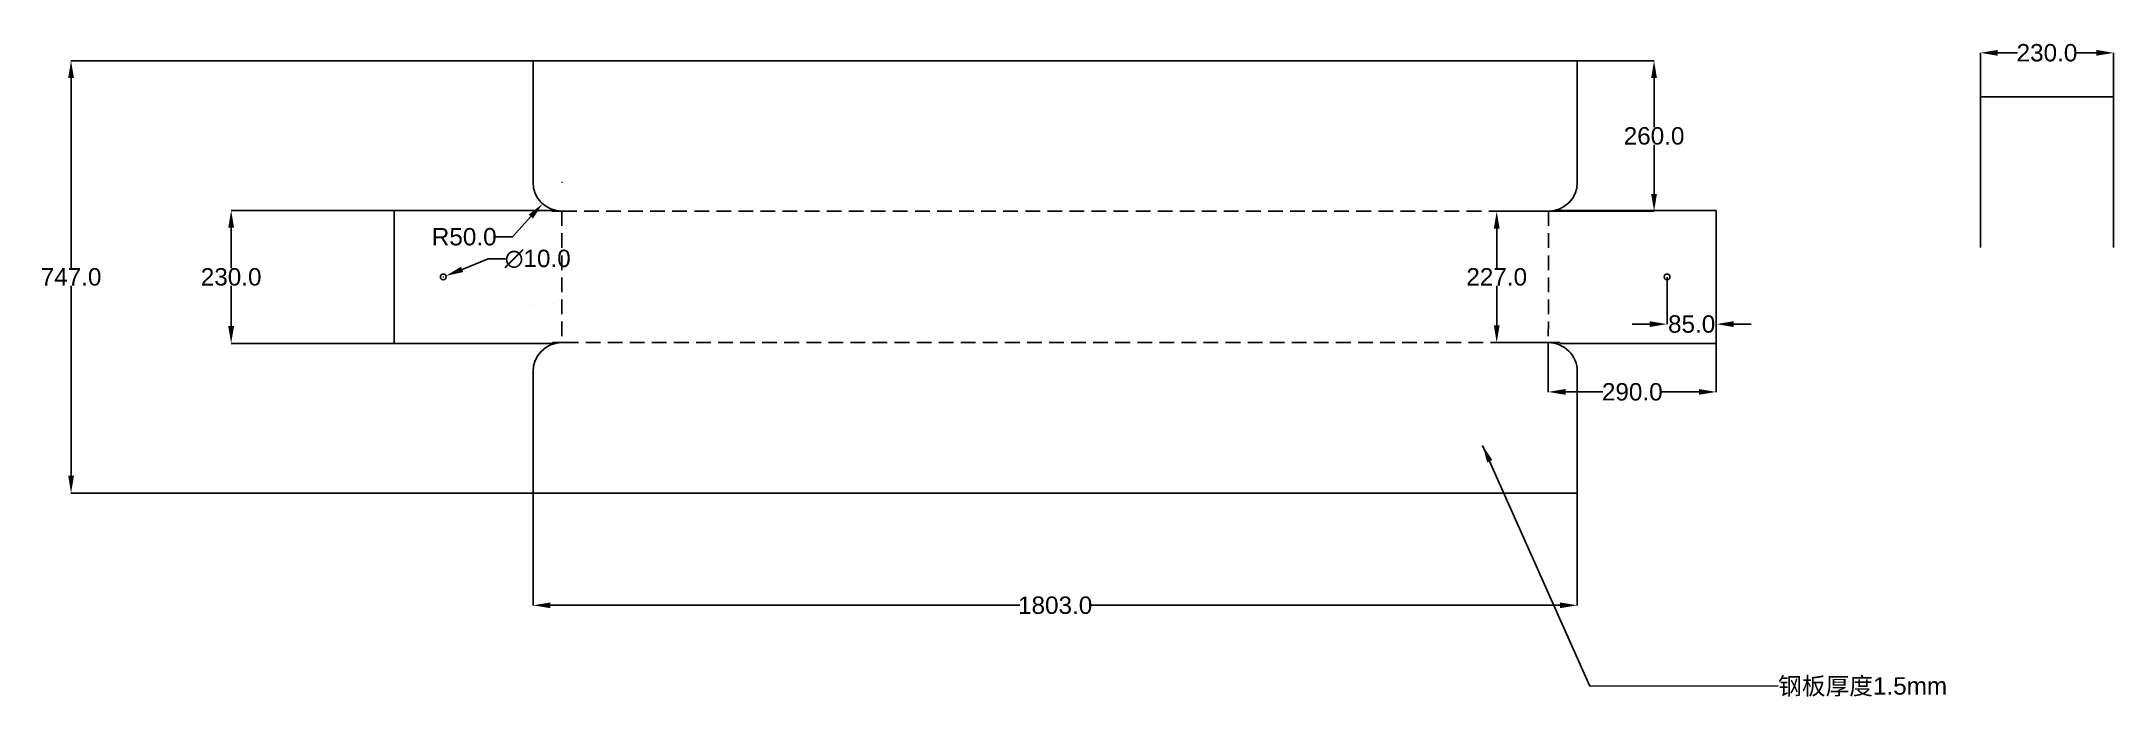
# Model space of a CAD drawing. Header units: millimetres. Extents: x -849 to 2729, y -490 to 642.
import ezdxf

# ---------------------------------------------------------------- set-up
doc = ezdxf.new("R2010")
doc.units = ezdxf.units.MM
doc.linetypes.add('DASHEDX2', pattern=[38.1, 25.4, -12.7])
doc.styles.get("Standard").update_dxf_attribs({"font": 'arial.ttf'})
doc.dimstyles.get("Standard").update_dxf_attribs({"dimtxt": 30, "dimasz": 30, "dimexe": 0.18, "dimexo": 0.0625, "dimgap": 0.09, "dimtad": 0, "dimtih": 1, "dimtoh": 1, "dimdec": 1, "dimzin": 0, "dimdsep": 46, "dimtxsty": 'Standard', "dimcen": 0.09, "dimclrd": 3, "dimclre": 3, "dimclrt": 3, "dimadec": 0, "dimazin": 0, "dimtfac": 1, "dimtdec": 1, "dimtofl": 0, "dimtmove": 0, "dimatfit": 3, "dimfxl": 1, "dimtolj": 1, "dimtzin": 0, "dimarcsym": 0})

# ---------------------------------------------------------------- blocks, each defined once
blk = doc.blocks.new('*D2')
at = {"color": 3, "lineweight": -2, "transparency": 16777216}
for p, q in [((-240.1, 350), (-521.5, 350)), ((-521.3, 320), (-521.3, 250.4)), ((-521.3, 150), (-521.3, 219.6)), ((-240.1, 120), (-521.5, 120))]:
    blk.add_line(p, q, dxfattribs=at)
at = {"color": 3, "transparency": 16777216}
for points in [[(-526.3, 320), (-516.3, 320), (-521.3, 350)], [(-526.3, 150), (-516.3, 150), (-521.3, 120)]]:
    blk.add_solid(points, dxfattribs=at)
at = {"layer": 'Defpoints', "color": 0, "transparency": 16777216}
for p in [(-240, 350), (-521.3, 120), (-240, 120)]:
    blk.add_point(p, dxfattribs=at)
at = {"color": 3, "transparency": 16777216, "insert": (-521.3, 235), "char_height": 30, "attachment_point": 5}
blk.add_mtext('\\A1;230.0', dxfattribs=at)
blk = doc.blocks.new('*D3')
at = {"color": 3, "lineweight": -2, "transparency": 16777216}
for p, q in [((0, -138.6), (0, -332.4)), ((1803, -138.6), (1803, -332.4)), ((30, -332.2), (840.6, -332.2)), ((1773, -332.2), (962.4, -332.2))]:
    blk.add_line(p, q, dxfattribs=at)
at = {"color": 3, "transparency": 16777216}
for points in [[(30, -327.2), (30, -337.2), (0, -332.2)], [(1773, -327.2), (1773, -337.2), (1803, -332.2)]]:
    blk.add_solid(points, dxfattribs=at)
at = {"layer": 'Defpoints', "color": 0, "transparency": 16777216}
for p in [(0, -138.5), (1803, -138.5), (1803, -332.2)]:
    blk.add_point(p, dxfattribs=at)
at = {"color": 3, "transparency": 16777216, "insert": (901.5, -332.2), "char_height": 30, "attachment_point": 5}
blk.add_mtext('\\A1;1803.0', dxfattribs=at)
blk = doc.blocks.new('*D4')
at = {"color": 3, "lineweight": -2, "transparency": 16777216}
for p, q in [((1958, 234.9), (1958, 153.3)), ((2043, 234.9), (2043, 153.3)), ((1928, 153.5), (1898, 153.5)), ((2073, 153.5), (2103, 153.5))]:
    blk.add_line(p, q, dxfattribs=at)
at = {"color": 3, "transparency": 16777216}
for points in [[(1928, 158.5), (1928, 148.5), (1958, 153.5)], [(2073, 158.5), (2073, 148.5), (2043, 153.5)]]:
    blk.add_solid(points, dxfattribs=at)
at = {"layer": 'Defpoints', "color": 0, "transparency": 16777216}
for p in [(1958, 235), (2043, 235), (2043, 153.5)]:
    blk.add_point(p, dxfattribs=at)
at = {"color": 3, "transparency": 16777216, "insert": (2000.5, 153.5), "char_height": 30, "attachment_point": 5}
blk.add_mtext('\\A1;85.0', dxfattribs=at)
blk = doc.blocks.new('*D5')
at = {"color": 3, "lineweight": -2, "transparency": 16777216}
for p, q in [((1753.1, 608.5), (1935.8, 608.5)), ((1935.6, 578.5), (1935.6, 493.9)), ((1935.6, 378.5), (1935.6, 463.1)), ((1753.1, 348.5), (1935.8, 348.5))]:
    blk.add_line(p, q, dxfattribs=at)
at = {"color": 3, "transparency": 16777216}
for points in [[(1930.6, 578.5), (1940.6, 578.5), (1935.6, 608.5)], [(1930.6, 378.5), (1940.6, 378.5), (1935.6, 348.5)]]:
    blk.add_solid(points, dxfattribs=at)
at = {"layer": 'Defpoints', "color": 0, "transparency": 16777216}
for p in [(1753.1, 608.5), (1935.6, 608.5), (1753.1, 348.5)]:
    blk.add_point(p, dxfattribs=at)
at = {"color": 3, "transparency": 16777216, "insert": (1935.6, 478.5), "char_height": 30, "attachment_point": 5}
blk.add_mtext('\\A1;260.0', dxfattribs=at)
blk = doc.blocks.new('*D6')
at = {"color": 3, "lineweight": -2, "transparency": 16777216}
for p, q in [((-0.1, 608.5), (-797.9, 608.5)), ((-797.7, 578.5), (-797.7, 250.4)), ((-797.7, -108.5), (-797.7, 219.6)), ((-0.1, -138.5), (-797.9, -138.5))]:
    blk.add_line(p, q, dxfattribs=at)
at = {"color": 3, "transparency": 16777216}
for points in [[(-802.7, 578.5), (-792.7, 578.5), (-797.7, 608.5)], [(-802.7, -108.5), (-792.7, -108.5), (-797.7, -138.5)]]:
    blk.add_solid(points, dxfattribs=at)
at = {"layer": 'Defpoints', "color": 0, "transparency": 16777216}
for p in [(0, 608.5), (-797.7, -138.5), (0, -138.5)]:
    blk.add_point(p, dxfattribs=at)
at = {"color": 3, "transparency": 16777216, "insert": (-797.7, 235), "char_height": 30, "attachment_point": 5}
blk.add_mtext('\\A1;747.0', dxfattribs=at)
blk = doc.blocks.new('*D7')
at = {"color": 3, "lineweight": -2, "transparency": 16777216}
for p, q in [((1753, 121.4), (1753, 36.2)), ((2043, 121.4), (2043, 36.2)), ((1783, 36.4), (1847.1, 36.4)), ((2013, 36.4), (1948.9, 36.4))]:
    blk.add_line(p, q, dxfattribs=at)
at = {"color": 3, "transparency": 16777216}
for points in [[(1783, 41.4), (1783, 31.4), (1753, 36.4)], [(2013, 41.4), (2013, 31.4), (2043, 36.4)]]:
    blk.add_solid(points, dxfattribs=at)
at = {"layer": 'Defpoints', "color": 0, "transparency": 16777216}
for p in [(1753, 121.5), (2043, 121.5), (2043, 36.4)]:
    blk.add_point(p, dxfattribs=at)
at = {"color": 3, "transparency": 16777216, "insert": (1898, 36.4), "char_height": 30, "attachment_point": 5}
blk.add_mtext('\\A1;290.0', dxfattribs=at)
blk = doc.blocks.new('*D8')
at = {"color": 3, "lineweight": -2, "transparency": 16777216}
for p, q in [((2499, 546), (2499, 622.3)), ((2529, 622.1), (2563.1, 622.1)), ((2699, 622.1), (2664.9, 622.1)), ((2729, 546), (2729, 622.3))]:
    blk.add_line(p, q, dxfattribs=at)
at = {"color": 3, "transparency": 16777216}
for points in [[(2529, 627.1), (2529, 617.1), (2499, 622.1)], [(2699, 627.1), (2699, 617.1), (2729, 622.1)]]:
    blk.add_solid(points, dxfattribs=at)
at = {"layer": 'Defpoints', "color": 0, "transparency": 16777216}
for p in [(2729, 622.1), (2499, 546), (2729, 546)]:
    blk.add_point(p, dxfattribs=at)
at = {"color": 3, "transparency": 16777216, "insert": (2614, 622.1), "char_height": 30, "attachment_point": 5}
blk.add_mtext('\\A1;230.0', dxfattribs=at)
blk = doc.blocks.new('*D9')
at = {"color": 3, "lineweight": -2, "transparency": 16777216}
for p, q in [((-77.4, 266.1), (-122.5, 248)), ((-47.4, 266.1), (-77.4, 266.1)), ((-155.1, 235), (-154.9, 235)), ((-155, 234.9), (-155, 235.1))]:
    blk.add_line(p, q, dxfattribs=at)
at = {"color": 3, "transparency": 16777216}
blk.add_solid([(-124.4, 252.6), (-120.6, 243.4), (-150.4, 236.9)], dxfattribs=at)
at = {"layer": 'Defpoints', "color": 0, "transparency": 16777216}
for p in [(-159.6, 233.1), (-150.4, 236.9)]:
    blk.add_point(p, dxfattribs=at)
at = {"color": 3, "transparency": 16777216, "insert": (8, 266.1), "char_height": 30, "attachment_point": 5}
blk.add_mtext('\\A1;∅10.0', dxfattribs=at)
blk = doc.blocks.new('*D10')
at = {"color": 3, "lineweight": -2, "transparency": 16777216}
for p, q in [((49.9, 398.5), (50.1, 398.5)), ((50, 398.4), (50, 398.6)), ((-35.5, 304.3), (-3.8, 339.3)), ((-65.5, 304.3), (-35.5, 304.3))]:
    blk.add_line(p, q, dxfattribs=at)
at = {"color": 3, "transparency": 16777216}
blk.add_solid([(-7.5, 342.6), (-0.1, 335.9), (16.4, 361.5)], dxfattribs=at)
at = {"layer": 'Defpoints', "color": 0, "transparency": 16777216}
for p in [(50, 398.5), (16.4, 361.5)]:
    blk.add_point(p, dxfattribs=at)
at = {"color": 3, "transparency": 16777216, "insert": (-118.9, 304.3), "char_height": 30, "attachment_point": 5}
blk.add_mtext('\\A1;R50.0', dxfattribs=at)
blk = doc.blocks.new('*D11')
at = {"color": 3, "lineweight": -2, "transparency": 16777216}
for p, q in [((1753.3, 348.5), (1663.7, 348.5)), ((1663.9, 318.5), (1663.9, 250.4)), ((1663.9, 151.5), (1663.9, 219.6)), ((1753.4, 121.5), (1663.7, 121.5))]:
    blk.add_line(p, q, dxfattribs=at)
at = {"color": 3, "transparency": 16777216}
for points in [[(1658.9, 318.5), (1668.9, 318.5), (1663.9, 348.5)], [(1658.9, 151.5), (1668.9, 151.5), (1663.9, 121.5)]]:
    blk.add_solid(points, dxfattribs=at)
at = {"layer": 'Defpoints', "color": 0, "transparency": 16777216}
for p in [(1663.9, 348.5), (1753.4, 348.5), (1753.5, 121.5)]:
    blk.add_point(p, dxfattribs=at)
at = {"color": 3, "transparency": 16777216, "insert": (1663.9, 235), "char_height": 30, "attachment_point": 5}
blk.add_mtext('\\A1;227.0', dxfattribs=at)

msp = doc.modelspace()

# ---------------------------------------------------------------- linework, layer by layer
for p, q in [((0, 608.5), (0, 469.54)), ((1803, 608.5), (1803, 460.78)), ((2498.98, 545.97), (2498.98, 285.97)), ((2498.98, 545.97), (2728.98, 545.97)), ((2728.98, 545.97), (2728.98, 285.97)), ((-106.27, 350), (-240, 350)), ((-240, 316.5), (-240, 350)), ((31.18, 350), (33.53, 348.5)), ((33.53, 348.5), (38.29, 348.5)), ((1771.82, 350), (1769.47, 348.5)), ((1884.92, 350), (2043, 350)), ((2043, 350), (2043, 316.5)), ((36.59, 281.86), (36.59, 281.86)), ((-240, 153.5), (-240, 120)), ((2043, 153.5), (2043, 120)), ((-107.35, 120), (-240, 120)), ((-52.56, 120), (0.58, 120)), ((0.58, 120), (3.92, 120.18)), ((31.53, 120.18), (34.45, 121.68)), ((34.45, 121.68), (39.13, 121.68)), ((1774.81, 120), (1771.89, 121.5)), ((1906.88, 120), (2043, 120)), ((1803, 6.59), (1803, -138.5)), ((0, -138.5), (0, -0.94))]:
    msp.add_line(p, q)
at = {"color": 4, "linetype": 'DASHEDX2'}
for p, q in [((49.95, 348.5), (49.66, 121.5)), ((49.9, 348.5), (1753.41, 348.5)), ((1753.41, 348.5), (1753, 121.44)), ((52.85, 121.68), (1753.49, 121.5))]:
    msp.add_line(p, q, dxfattribs=at)
for points in [[(1803, 608.5), (0, 608.5)], [(-106.27, 350), (31.18, 350), (31.18, 350)], [(38.29, 348.5), (49.95, 348.5)], [(1769.47, 348.5), (1753.06, 348.5)], [(1884.92, 350), (1771.82, 350), (1771.82, 350)], [(-240, 153.5), (-240, 316.5)], [(2043, 153.5), (2043, 316.5)], [(0.6, 187), (0.58, 187)], [(35.8, 188.5), (35.8, 188.5)], [(-52.56, 120), (-107.35, 120)], [(31.53, 120.18), (3.92, 120.18)], [(52.85, 121.68), (39.13, 121.68)], [(1753.49, 121.5), (1771.89, 121.5)], [(1774.81, 120), (1906.88, 120)], [(0, -138.5), (1803, -138.5)]]:
    msp.add_lwpolyline(points)
for points in [[(0, 469.54), (0, 398.5, 0.413923), (49.95, 348.5)], [(1753.41, 348.5, 0.4118185), (1803, 398.5), (1803, 460.78)], [(49.66, 121.5, 0.4122438), (0, 71.5), (0, -0.94)], [(1803, 6.59), (1803, 71.5, 0.4142136), (1753, 121.5)]]:
    msp.add_lwpolyline(points, format="xyb")
for centre in [(-155, 235), (1958, 235)]:
    msp.add_circle(centre, 5)

# ---------------------------------------------------------------- texts
at = {"color": 3, "insert": (2149.87, -456.49), "char_height": 30, "width": 434.581, "attachment_point": 1}
msp.add_mtext('{\\fSimSun|b0|i0|c134|p2;钢板厚度}1.5mm', dxfattribs=at)

# ---------------------------------------------------------------- dimensions: what is measured, and where the dimension line sits
for base, p1, p2, picture, middle in [((-797.74, -138.5), (0, 608.5), (0, -138.5), '*D6', (-797.74, 235)), ((1935.59, 608.5), (1753.06, 348.5), (1753.06, 608.5), '*D5', (1935.59, 478.5)), ((-521.34, 120), (-240, 350), (-240, 120), '*D2', (-521.34, 235)), ((1663.87, 348.5), (1753.49, 121.5), (1753.41, 348.5), '*D11', (1663.87, 235))]:
    dim = msp.add_linear_dim(base=base, p1=p1, p2=p2, angle=90, dimstyle='Standard')
    dim.commit()
    dim.dimension.update_dxf_attribs({"geometry": picture, "text_midpoint": middle})
for base, p1, p2, picture, middle in [((2728.98, 622.13), (2498.98, 545.97), (2728.98, 545.97), '*D8', (2613.98, 622.13)), ((2043, 153.5), (1958, 235), (2043, 235), '*D4', (2000.5, 153.5)), ((2043, 36.37), (1753, 121.5), (2043, 121.5), '*D7', (1898, 36.37)), ((1803, -332.2), (0, -138.5), (1803, -138.5), '*D3', (901.5, -332.2))]:
    dim = msp.add_linear_dim(base=base, p1=p1, p2=p2, dimstyle='Standard')
    dim.commit()
    dim.dimension.update_dxf_attribs({"geometry": picture, "text_midpoint": middle})
dim = msp.add_radius_dim(center=(50, 398.5), mpoint=(16.39, 361.49), dimstyle='Standard')
dim.commit()
dim.dimension.update_dxf_attribs({"geometry": '*D10', "text_midpoint": (-118.87, 304.34), "dimtype": 164})
dim = msp.add_diameter_dim_2p(p1=(-159.64, 233.14), p2=(-150.36, 236.86), dimstyle='Standard')
dim.commit()
dim.dimension.update_dxf_attribs({"geometry": '*D9', "text_midpoint": (7.96, 266.06), "dimtype": 163})

# ---------------------------------------------------------------- leaders
at = {"annotation_type": 0, "has_hookline": 1, "hookline_direction": 0, "text_width": 295.66}
msp.add_leader([(1639.63, -55.91), (1824.43, -472.1), (2149.78, -471.49)], dimstyle='Standard', override={"dimgap": 0.09, "dimtad": 0}, dxfattribs=at)

doc.saveas('drawing.dxf')
